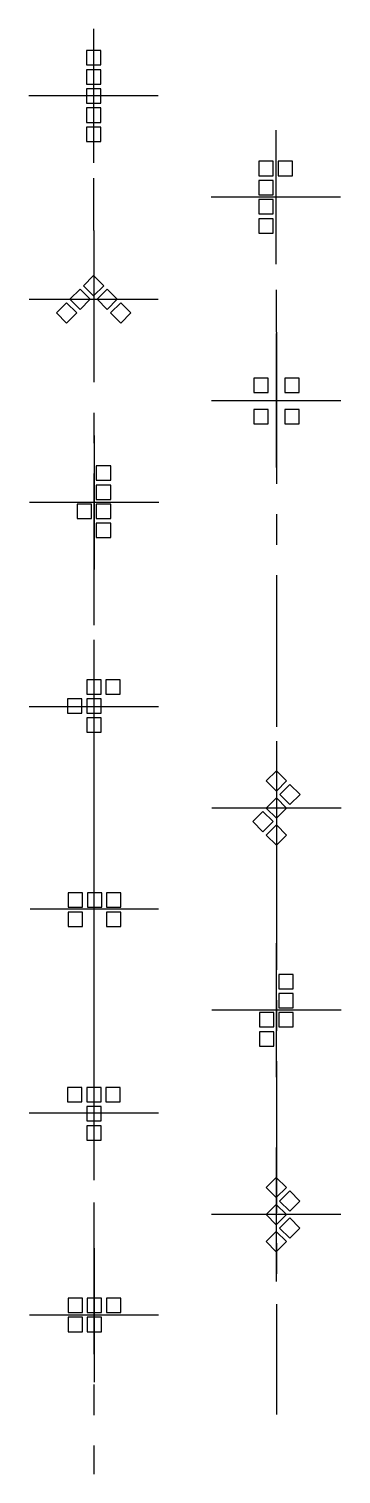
# Model space of a CAD drawing. Header units: millimetres. Extents: x 5 to 31, y -128 to -8.
import ezdxf

# ---------------------------------------------------------------- set-up
doc = ezdxf.new("R2010")
doc.units = ezdxf.units.MM
doc.linetypes.add('CENTERX2', pattern=[20.32, 12.7, -2.54, 2.54, -2.54])

msp = doc.modelspace()

# ---------------------------------------------------------------- linework, layer by layer
at = {"color": 7, "linetype": 'CENTERX2'}
for p, q in [((10.1, -7.65), (10.1, -18.85)), ((15.5, -13.25), (4.7, -13.25)), ((25.33, -16.12), (25.33, -27.32)), ((10.12, -24.5), (10.12, -20.12)), ((30.73, -21.72), (19.93, -21.72)), ((10.11, -24.66), (10.11, -35.86)), ((10.12, -24.5), (10.12, -128.5)), ((25.38, -33), (25.38, -29.48)), ((4.71, -30.26), (15.51, -30.26)), ((25.36, -33.13), (25.36, -44.33)), ((25.38, -33), (25.38, -123.52)), ((19.96, -38.73), (30.76, -38.73)), ((10.15, -41.64), (10.15, -52.84)), ((15.55, -47.24), (4.75, -47.24)), ((10.13, -58.73), (10.13, -69.93)), ((15.53, -64.33), (4.73, -64.33)), ((25.38, -67.22), (25.38, -78.42)), ((30.78, -72.82), (19.98, -72.82)), ((10.12, -75.66), (10.12, -86.86)), ((15.52, -81.26), (4.81, -81.26)), ((25.38, -95.3), (25.38, -84.1)), ((30.78, -89.7), (19.98, -89.7)), ((10.12, -92.72), (10.12, -103.92)), ((15.52, -98.32), (4.72, -98.32)), ((25.35, -101.2), (25.35, -112.4)), ((30.75, -106.8), (19.95, -106.8)), ((10.14, -109.6), (10.14, -120.8)), ((15.54, -115.2), (4.74, -115.2))]:
    msp.add_line(p, q, dxfattribs=at)
at = {"color": 7, "linetype": 'Continuous'}
for p, q in [((10.71, -9.46), (9.51, -9.46)), ((9.51, -9.46), (9.51, -10.66)), ((10.71, -10.66), (10.71, -9.46)), ((9.51, -10.66), (10.71, -10.66)), ((10.71, -11.06), (9.51, -11.06)), ((9.51, -11.06), (9.51, -12.26)), ((10.71, -12.26), (10.71, -11.06)), ((9.51, -12.26), (10.71, -12.26)), ((10.71, -12.66), (9.51, -12.66)), ((9.51, -12.66), (9.51, -13.86)), ((10.71, -13.86), (10.71, -12.66)), ((9.51, -13.86), (10.71, -13.86)), ((10.71, -14.26), (9.51, -14.26)), ((9.51, -14.26), (9.51, -15.46)), ((10.71, -15.46), (10.71, -14.26)), ((9.51, -15.46), (10.71, -15.46)), ((10.71, -15.86), (9.51, -15.86)), ((9.51, -15.86), (9.51, -17.06)), ((10.71, -17.06), (10.71, -15.86)), ((9.51, -17.06), (10.71, -17.06)), ((25.12, -18.72), (23.92, -18.72)), ((23.92, -18.72), (23.92, -19.92)), ((25.12, -19.92), (25.12, -18.72)), ((26.72, -18.72), (25.52, -18.72)), ((25.52, -18.72), (25.52, -19.92)), ((26.72, -19.92), (26.72, -18.72)), ((23.92, -19.92), (25.12, -19.92)), ((25.12, -20.32), (23.92, -20.32)), ((23.92, -20.32), (23.92, -21.52)), ((25.12, -21.52), (25.12, -20.32)), ((25.52, -19.92), (26.72, -19.92)), ((23.92, -21.52), (25.12, -21.52)), ((25.12, -21.92), (23.92, -21.92)), ((23.92, -21.92), (23.92, -23.12)), ((25.12, -23.12), (25.12, -21.92)), ((23.92, -23.12), (25.12, -23.12)), ((25.12, -23.52), (23.92, -23.52)), ((23.92, -23.52), (23.92, -24.72)), ((25.12, -24.72), (25.12, -23.52)), ((23.92, -24.72), (25.12, -24.72)), ((10.1, -28.28), (9.26, -29.13)), ((10.95, -29.13), (10.1, -28.28)), ((8.97, -29.41), (8.12, -30.26)), ((9.82, -30.26), (8.97, -29.41)), ((9.26, -29.13), (10.1, -29.98)), ((10.1, -29.98), (10.95, -29.13)), ((11.24, -29.41), (10.39, -30.26)), ((12.08, -30.26), (11.24, -29.41)), ((7.84, -30.55), (6.99, -31.39)), ((6.99, -31.39), (7.84, -32.24)), ((8.69, -31.39), (7.84, -30.55)), ((7.84, -32.24), (8.69, -31.39)), ((8.12, -30.26), (8.97, -31.11)), ((8.97, -31.11), (9.82, -30.26)), ((10.39, -30.26), (11.24, -31.11)), ((11.24, -31.11), (12.08, -30.26)), ((12.37, -30.55), (11.52, -31.39)), ((11.52, -31.39), (12.37, -32.24)), ((13.22, -31.39), (12.37, -30.55)), ((12.37, -32.24), (13.22, -31.39)), ((24.68, -36.86), (23.48, -36.86)), ((23.48, -36.86), (23.48, -38.06)), ((24.68, -38.06), (24.68, -36.86)), ((27.28, -36.86), (26.08, -36.86)), ((26.08, -36.86), (26.08, -38.06)), ((27.28, -38.06), (27.28, -36.86)), ((23.48, -38.06), (24.68, -38.06)), ((26.08, -38.06), (27.28, -38.06)), ((23.48, -39.46), (23.48, -40.66)), ((24.68, -39.46), (23.48, -39.46)), ((24.68, -40.66), (24.68, -39.46)), ((26.08, -39.46), (26.08, -40.66)), ((27.28, -39.46), (26.08, -39.46)), ((27.28, -40.66), (27.28, -39.46)), ((23.48, -40.66), (24.68, -40.66)), ((26.08, -40.66), (27.28, -40.66)), ((11.53, -44.19), (10.33, -44.19)), ((10.33, -44.19), (10.33, -45.39)), ((11.53, -45.39), (11.53, -44.19)), ((10.33, -45.39), (11.53, -45.39)), ((11.53, -45.79), (10.33, -45.79)), ((10.33, -45.79), (10.33, -46.99)), ((11.53, -46.99), (11.53, -45.79)), ((10.33, -46.99), (11.53, -46.99)), ((9.93, -47.39), (8.73, -47.39)), ((8.73, -47.39), (8.73, -48.59)), ((9.93, -48.59), (9.93, -47.39)), ((11.53, -47.39), (10.33, -47.39)), ((10.33, -47.39), (10.33, -48.59)), ((11.53, -48.59), (11.53, -47.39)), ((8.73, -48.59), (9.93, -48.59)), ((10.33, -48.59), (11.53, -48.59)), ((11.53, -48.99), (10.33, -48.99)), ((10.33, -48.99), (10.33, -50.19)), ((11.53, -50.19), (11.53, -48.99)), ((10.33, -50.19), (11.53, -50.19)), ((10.73, -62.07), (9.53, -62.07)), ((9.53, -62.07), (9.53, -63.27)), ((10.73, -63.27), (10.73, -62.07)), ((12.33, -62.07), (11.13, -62.07)), ((11.13, -62.07), (11.13, -63.27)), ((12.33, -63.27), (12.33, -62.07)), ((9.13, -63.67), (7.93, -63.67)), ((7.93, -63.67), (7.93, -64.87)), ((9.13, -64.87), (9.13, -63.67)), ((9.53, -63.27), (10.73, -63.27)), ((10.73, -63.67), (9.53, -63.67)), ((9.53, -63.67), (9.53, -64.87)), ((10.73, -64.87), (10.73, -63.67)), ((11.13, -63.27), (12.33, -63.27)), ((7.93, -64.87), (9.13, -64.87)), ((9.53, -64.87), (10.73, -64.87)), ((10.73, -65.27), (9.53, -65.27)), ((9.53, -65.27), (9.53, -66.47)), ((10.73, -66.47), (10.73, -65.27)), ((9.53, -66.47), (10.73, -66.47)), ((25.38, -69.68), (24.53, -70.53)), ((26.23, -70.53), (25.38, -69.68)), ((24.53, -70.53), (25.38, -71.38)), ((25.38, -71.38), (26.23, -70.53)), ((26.51, -70.82), (25.66, -71.66)), ((27.36, -71.66), (26.51, -70.82)), ((25.38, -71.95), (24.53, -72.8)), ((26.23, -72.8), (25.38, -71.95)), ((25.66, -71.66), (26.51, -72.51)), ((26.51, -72.51), (27.36, -71.66)), ((24.25, -73.08), (23.4, -73.93)), ((25.1, -73.93), (24.25, -73.08)), ((24.53, -72.8), (25.38, -73.64)), ((25.38, -73.64), (26.23, -72.8)), ((23.4, -73.93), (24.25, -74.78)), ((24.25, -74.78), (25.1, -73.93)), ((25.38, -74.21), (24.53, -75.06)), ((26.23, -75.06), (25.38, -74.21)), ((24.53, -75.06), (25.38, -75.91)), ((25.38, -75.91), (26.23, -75.06)), ((9.18, -79.9), (7.98, -79.9)), ((7.98, -79.9), (7.98, -81.1)), ((9.18, -81.1), (9.18, -79.9)), ((10.78, -79.9), (9.58, -79.9)), ((9.58, -79.9), (9.58, -81.1)), ((10.78, -81.1), (10.78, -79.9)), ((12.38, -79.9), (11.18, -79.9)), ((11.18, -79.9), (11.18, -81.1)), ((12.38, -81.1), (12.38, -79.9)), ((7.98, -81.1), (9.18, -81.1)), ((9.18, -81.5), (7.98, -81.5)), ((7.98, -81.5), (7.98, -82.7)), ((9.18, -82.7), (9.18, -81.5)), ((9.58, -81.1), (10.78, -81.1)), ((11.18, -81.1), (12.38, -81.1)), ((12.38, -81.5), (11.18, -81.5)), ((11.18, -81.5), (11.18, -82.7)), ((12.38, -82.7), (12.38, -81.5)), ((7.98, -82.7), (9.18, -82.7)), ((11.18, -82.7), (12.38, -82.7)), ((26.77, -86.71), (25.57, -86.71)), ((25.57, -86.71), (25.57, -87.91)), ((26.77, -87.91), (26.77, -86.71)), ((25.57, -87.91), (26.77, -87.91)), ((26.77, -88.31), (25.57, -88.31)), ((25.57, -88.31), (25.57, -89.51)), ((26.77, -89.51), (26.77, -88.31)), ((25.17, -89.91), (23.97, -89.91)), ((23.97, -89.91), (23.97, -91.11)), ((25.17, -91.11), (25.17, -89.91)), ((25.57, -89.51), (26.77, -89.51)), ((26.77, -89.91), (25.57, -89.91)), ((25.57, -89.91), (25.57, -91.11)), ((26.77, -91.11), (26.77, -89.91)), ((23.97, -91.11), (25.17, -91.11)), ((25.17, -91.51), (23.97, -91.51)), ((23.97, -91.51), (23.97, -92.71)), ((25.17, -92.71), (25.17, -91.51)), ((25.57, -91.11), (26.77, -91.11)), ((23.97, -92.71), (25.17, -92.71)), ((9.13, -96.17), (7.93, -96.17)), ((7.93, -96.17), (7.93, -97.37)), ((9.13, -97.37), (9.13, -96.17)), ((10.73, -96.17), (9.53, -96.17)), ((9.53, -96.17), (9.53, -97.37)), ((10.73, -97.37), (10.73, -96.17)), ((12.33, -96.17), (11.13, -96.17)), ((11.13, -96.17), (11.13, -97.37)), ((12.33, -97.37), (12.33, -96.17)), ((7.93, -97.37), (9.13, -97.37)), ((9.53, -97.37), (10.73, -97.37)), ((10.73, -97.77), (9.53, -97.77)), ((9.53, -97.77), (9.53, -98.97)), ((10.73, -98.97), (10.73, -97.77)), ((11.13, -97.37), (12.33, -97.37)), ((9.53, -98.97), (10.73, -98.97)), ((10.73, -99.37), (9.53, -99.37)), ((9.53, -99.37), (9.53, -100.57)), ((10.73, -100.57), (10.73, -99.37)), ((9.53, -100.57), (10.73, -100.57)), ((25.36, -103.69), (24.51, -104.53)), ((26.21, -104.53), (25.36, -103.69)), ((24.51, -104.53), (25.36, -105.38)), ((25.36, -105.38), (26.21, -104.53)), ((26.49, -104.82), (25.64, -105.67)), ((27.34, -105.67), (26.49, -104.82)), ((25.36, -105.95), (24.51, -106.8)), ((26.21, -106.8), (25.36, -105.95)), ((25.64, -105.67), (26.49, -106.51)), ((26.49, -106.51), (27.34, -105.67)), ((24.51, -106.8), (25.36, -107.65)), ((25.36, -107.65), (26.21, -106.8)), ((26.49, -107.08), (25.64, -107.93)), ((27.34, -107.93), (26.49, -107.08)), ((25.36, -108.21), (24.51, -109.06)), ((26.21, -109.06), (25.36, -108.21)), ((25.64, -107.93), (26.49, -108.78)), ((26.49, -108.78), (27.34, -107.93)), ((24.51, -109.06), (25.36, -109.91)), ((25.36, -109.91), (26.21, -109.06)), ((9.17, -113.79), (7.97, -113.79)), ((7.97, -113.79), (7.97, -114.99)), ((9.17, -114.99), (9.17, -113.79)), ((10.77, -113.79), (9.57, -113.79)), ((9.57, -113.79), (9.57, -114.99)), ((10.77, -114.99), (10.77, -113.79)), ((12.37, -113.79), (11.17, -113.79)), ((11.17, -113.79), (11.17, -114.99)), ((12.37, -114.99), (12.37, -113.79)), ((7.97, -114.99), (9.17, -114.99)), ((9.17, -115.39), (7.97, -115.39)), ((7.97, -115.39), (7.97, -116.59)), ((9.17, -116.59), (9.17, -115.39)), ((9.57, -114.99), (10.77, -114.99)), ((10.77, -115.39), (9.57, -115.39)), ((9.57, -115.39), (9.57, -116.59)), ((10.77, -116.59), (10.77, -115.39)), ((11.17, -114.99), (12.37, -114.99)), ((7.97, -116.59), (9.17, -116.59)), ((9.57, -116.59), (10.77, -116.59))]:
    msp.add_line(p, q, dxfattribs=at)

doc.saveas('drawing.dxf')
